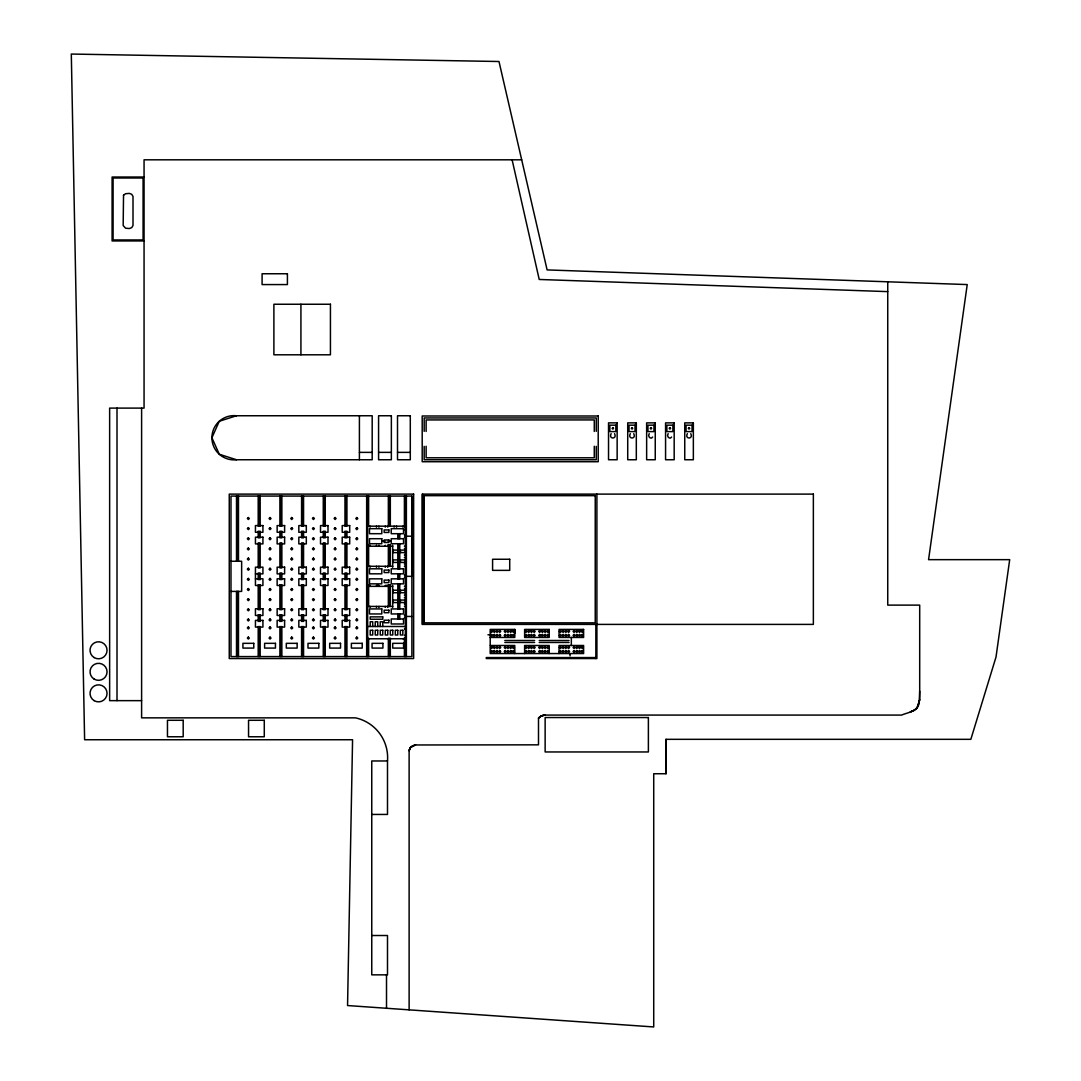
<?xml version="1.0" encoding="UTF-8"?>
<svg xmlns="http://www.w3.org/2000/svg" width="1081" height="1081" viewBox="0 0 1081 1081"><rect width="100%" height="100%" fill="white"/><g stroke="black" fill="none" stroke-linecap="round" stroke-linejoin="round"><path stroke-width="1.5" d="M411.888 496.071L411.888 656.586L230.983 656.586L230.983 496.071L411.888 496.071L411.888 576.335L405.186 576.335M514.786 633.425L514.786 629.412L490.206 629.412L490.206 645.168M666.018 773.739L666.018 739.323L970.846 739.323L996.006 657.045L1009.695 559.661L928.565 559.661L967.225 284.573L547.108 269.912L498.99 61.509L71.305 54.05L84.615 739.742L352.568 739.742L347.555 1005.546L653.721 1026.95L653.721 773.739L666.018 773.739L666.018 739.323M919.309 701.258L919.701 691.164M887.744 281.803L887.744 605.117L919.701 605.117L919.701 699.758L917.891 706.028M919.12 701.92C919.066 711.487 907.905 712.284 901.595 715.082L545.135 715.082L541.635 715.825L538.5 718.041L538.5 744.836L415.104 744.971A13.188 13.188 0 0 0 411.158 746.755L410.645 747.174A2.121 2.121 0 0 0 410.321 747.525L409.118 750.741L409.118 1009.843M919.701 699.758L917.107 707.69L914.121 710.366L910.216 711.947L914.702 710.041M652.667 437.048C651.073 439.994 647.154 436.4 649.235 433.657M671.598 437.048C670.004 439.994 666.085 436.4 668.166 433.657M917.769 706.339L916.242 708.825M236.496 415.753L219.281 421.252L211.903 437.751L219.281 454.25L236.496 459.749L372.188 459.749L372.188 415.753L236.496 415.753A22.133 22.133 0 0 0 211.903 437.751A22.133 22.133 0 0 0 236.496 459.749M545.135 715.082L541.54 715.865L538.5 718.041L540.014 716.744A8.851 8.851 0 0 1 545.135 715.054M521.691 159.812L144.057 159.812L144.057 408.105L109.64 408.105L109.64 700.65L141.611 700.65M144.057 177.027L112.1 177.027L112.1 240.941L144.057 240.941M359.405 452.371L372.188 452.371M378.58 452.371L391.363 452.371M397.511 452.371L410.294 452.371M367.648 526.177L405.389 526.177M404.402 527.15L405.389 527.15M404.402 529.609L405.389 529.609M404.402 534.973L405.389 534.973M405.186 536.203L411.888 536.203M404.402 537.433L405.389 537.433M381.796 541.216L384.944 541.216M388.093 541.216L391.227 541.216M367.648 546.229L392.687 546.229M404.402 546.229L405.389 546.229M404.402 548.689L405.389 548.689M397.686 550.094L392.971 550.094L392.971 552.607L397.686 552.607M404.402 555.039L405.389 555.039M404.402 557.499L405.389 557.499M397.686 559.931L392.971 559.931L392.971 562.431L397.686 562.431M230.983 561.255L241.644 561.255L241.644 591.402L230.983 591.402M404.402 563.836L405.389 563.836M367.648 566.295L392.687 566.295M404.402 566.295L405.389 566.295M255.44 573.876L262.926 573.876L262.926 567.174L255.44 567.174L255.44 585.483L262.926 585.483L262.926 578.794L255.44 578.794M404.402 575.106L405.389 575.106M404.402 577.565L405.389 577.565M367.648 585.375L370.107 585.375L370.107 586.361M367.648 586.361L392.687 586.361M404.402 586.361L405.389 586.361M404.402 588.821L405.389 588.821M397.686 590.226L392.971 590.226L392.971 592.726L397.686 592.726M404.402 595.158L405.389 595.158M404.402 597.617L405.389 597.617M397.686 600.05L392.971 600.05L392.971 602.563L397.686 602.563M404.402 603.968L405.389 603.968M367.648 606.427L392.687 606.427M404.402 606.427L405.389 606.427M404.402 615.224L405.389 615.224M405.186 616.454L411.888 616.454M404.402 617.683L405.389 617.683M367.648 626.494L405.389 626.494M404.402 628.953L405.389 628.953M487.95 634.777L489.923 634.777M404.402 635.29L405.389 635.29M490.206 637.452L514.786 637.452L514.786 629.412M404.402 637.749L405.389 637.749M402.929 638.736L405.389 638.736L367.648 638.79M504.8 640.493L534.622 640.493M539.216 640.493L569.038 640.493M504.8 642.465L534.622 642.465M539.216 642.465L569.038 642.465M595.847 657.572L486.274 657.572L486.274 658.545L596.901 658.545L596.901 494.112M371.756 814.439L387.498 814.439L387.498 760.97L371.756 760.97L371.756 974.846L387.498 974.846L387.498 935.511L371.756 935.511M887.744 291.627L539.216 279.466L512.11 159.812M690.773 433.657C693.745 439.413 684.354 439.413 687.34 433.657M633.736 433.657C636.709 439.413 627.331 439.413 630.304 433.657M614.562 433.657C617.535 439.413 608.157 439.413 611.13 433.657M596.253 431.333L596.253 417.955L424.171 417.955L424.171 431.333M596.253 446.372L596.253 459.749L424.171 459.749L424.171 446.372M595.847 624.399L595.847 658.545M594.28 431.454L594.28 419.928L426.13 419.928L426.13 431.454M594.28 446.264L594.28 457.79L426.13 457.79L426.13 446.264M571.336 637.452L571.336 645.492M570.065 653.91L570.065 655.87M559.039 653.546L559.039 645.492L583.618 645.492L583.618 653.546L490.206 653.546L490.206 645.492L514.786 645.492L514.786 653.546M549.202 653.546L549.202 645.492L524.623 645.492L524.623 653.546M424.198 495.666L424.198 622.845M422.536 494.112L422.536 624.399M406.375 496.071L406.375 656.586M405.389 496.071L405.389 656.586M404.402 496.071L404.402 526.177M404.402 638.195L404.402 656.586M402.929 526.177L402.929 527.15M399.767 533.69L399.767 538.716M399.767 543.729L399.767 568.809M399.767 573.822L399.767 578.835M399.767 583.848L399.767 608.927M399.767 613.954L399.767 618.967M398.781 533.69L398.781 538.716M398.781 543.729L398.781 568.809M398.781 573.822L398.781 578.835M398.781 583.848L398.781 608.927M398.781 613.954L398.781 618.967M397.808 533.69L397.808 538.716M397.808 543.729L397.808 568.809M397.808 573.822L397.808 578.835M397.808 583.848L397.808 608.927M397.808 613.954L397.808 618.967M396.565 526.177L396.565 527.15M394.106 526.177L394.106 527.15M392.687 545.256L392.687 567.282M392.687 585.375L392.687 607.414M390.322 496.071L390.322 526.177M390.322 544.567L390.322 566.295M390.322 584.686L390.322 606.427M390.322 638.195L390.322 656.586M389.336 496.071L389.336 526.177M389.336 544.567L389.336 566.295M389.336 584.686L389.336 606.427M389.336 638.195L389.336 656.586M388.349 496.071L388.349 526.177M388.349 544.567L388.349 566.295M388.349 584.686L388.349 606.427M388.349 638.195L388.349 656.586M387.741 526.177L387.741 527.15M387.741 545.256L387.741 546.229M387.741 566.295L387.741 567.282M387.741 586.361L387.741 585.375L385.282 585.375L385.282 586.361M387.741 606.427L387.741 607.414M386.512 974.846L386.512 1008.262M385.282 526.177L385.282 527.15M385.282 545.256L385.282 546.229M385.282 566.295L385.282 567.282M385.282 606.427L385.282 607.414M382.755 626.494L382.755 621.764L380.242 621.764L380.242 626.494M378.918 526.177L378.918 527.15M378.918 545.256L378.918 546.229M378.918 566.295L378.918 567.282M378.918 586.361L378.918 585.375L376.458 585.375L376.458 586.361M378.918 606.427L378.918 607.414M377.742 626.494L377.742 621.764L375.229 621.764L375.229 626.494M376.458 526.177L376.458 527.15M376.458 545.256L376.458 546.229M376.458 566.295L376.458 567.282M376.458 606.427L376.458 607.414M372.715 626.494L372.715 621.764L370.215 621.764L370.215 626.494M370.107 526.177L370.107 527.15M370.107 545.256L370.107 546.229M370.107 566.295L370.107 567.282M370.107 606.427L370.107 607.414M368.621 496.071L368.621 526.177M368.621 544.567L368.621 566.295M368.621 584.686L368.621 606.427M368.621 638.195L368.621 656.586M367.648 496.071L367.648 656.586M366.662 496.071L366.662 656.586M359.405 415.753L359.405 459.749M346.933 496.071L346.933 526.177M346.933 531.19L346.933 537.879M346.933 542.892L346.933 567.971M346.933 572.984L346.933 579.673M346.933 584.686L346.933 609.765M346.933 614.778L346.933 621.467M346.933 626.494L346.933 656.586M345.947 496.071L345.947 526.177M345.947 531.19L345.947 537.879M345.947 542.892L345.947 567.971M345.947 572.984L345.947 579.673M345.947 584.686L345.947 609.765M345.947 614.778L345.947 621.467M345.947 626.494L345.947 656.586M344.974 496.071L344.974 526.177M344.974 531.19L344.974 537.879M344.974 542.892L344.974 567.971M344.974 572.984L344.974 579.673M344.974 584.686L344.974 609.765M344.974 614.778L344.974 621.467M344.974 626.494L344.974 656.586M325.246 496.071L325.246 526.177M325.246 531.19L325.246 537.879M325.246 542.892L325.246 567.971M325.246 572.984L325.246 579.673M325.246 584.686L325.246 609.765M325.246 614.778L325.246 621.467M325.246 626.494L325.246 656.586M324.259 496.071L324.259 526.177M324.259 531.19L324.259 537.879M324.259 542.892L324.259 567.971M324.259 572.984L324.259 579.673M324.259 584.686L324.259 609.765M324.259 614.778L324.259 621.467M324.259 626.494L324.259 656.586M323.273 496.071L323.273 526.177M323.273 531.19L323.273 537.879M323.273 542.892L323.273 567.971M323.273 572.984L323.273 579.673M323.273 584.686L323.273 609.765M323.273 614.778L323.273 621.467M323.273 626.494L323.273 656.586M303.558 496.071L303.558 526.177M303.558 531.19L303.558 537.879M303.558 542.892L303.558 567.971M303.558 572.984L303.558 579.673M303.558 584.686L303.558 609.765M303.558 614.778L303.558 621.467M303.558 626.494L303.558 656.586M302.572 496.071L302.572 526.177M302.572 531.19L302.572 537.879M302.572 542.892L302.572 567.971M302.572 572.984L302.572 579.673M302.572 584.686L302.572 609.765M302.572 614.778L302.572 621.467M302.572 626.494L302.572 656.586M301.585 496.071L301.585 526.177M301.585 531.19L301.585 537.879M301.585 542.892L301.585 567.971M301.585 572.984L301.585 579.673M301.585 584.686L301.585 609.765M301.585 614.778L301.585 621.467M301.585 626.494L301.585 656.586M300.923 304.247L300.923 354.798M281.857 496.071L281.857 526.177M281.857 531.19L281.857 537.879M281.857 542.892L281.857 567.971M281.857 572.984L281.857 579.673M281.857 584.686L281.857 609.765M281.857 614.778L281.857 621.467M281.857 626.494L281.857 656.586M280.884 496.071L280.884 526.177M280.884 531.19L280.884 537.879M280.884 542.892L280.884 567.971M280.884 572.984L280.884 579.673M280.884 584.686L280.884 609.765M280.884 614.778L280.884 621.467M280.884 626.494L280.884 656.586M279.898 496.071L279.898 526.177M279.898 531.19L279.898 537.879M279.898 542.892L279.898 567.971M279.898 572.984L279.898 579.673M279.898 584.686L279.898 609.765M279.898 614.778L279.898 621.467M279.898 626.494L279.898 656.586M260.17 496.071L260.17 526.177M260.17 531.19L260.17 537.879M260.17 542.892L260.17 567.971M260.17 572.984L260.17 579.673M260.17 584.686L260.17 609.765M260.17 614.778L260.17 621.467M260.17 626.494L260.17 656.586M259.183 496.071L259.183 526.177M259.183 531.19L259.183 537.879M259.183 542.892L259.183 567.971M259.183 572.984L259.183 579.673M259.183 584.686L259.183 609.765M259.183 614.778L259.183 621.467M259.183 626.494L259.183 656.586M258.197 496.071L258.197 526.177M258.197 531.19L258.197 537.879M258.197 542.892L258.197 567.971M258.197 572.984L258.197 579.673M258.197 584.686L258.197 609.765M258.197 614.778L258.197 621.467M258.197 626.494L258.197 656.586M238.482 496.071L238.482 561.282M238.482 591.375L238.482 656.586M237.496 496.071L237.496 561.282M237.496 591.375L237.496 656.586M236.509 496.071L236.509 561.282M236.509 591.375L236.509 656.586M141.611 408.105L141.611 717.852L355.473 717.852A40.781 40.781 0 0 1 387.498 760.97M117.005 408.105L117.005 700.65M409.658 748.903L409.118 750.741L410.158 747.755L415.577 744.836L411.037 746.89L409.658 748.903M123.531 195.229L123.166 225.524L125.572 228.199L129.355 228.537L131.733 227.618L133.004 225.524L133.004 196.404L131.733 194.31L129.355 193.391L125.572 193.729L123.531 195.229M248.346 517.529L247.36 518.515L248.346 519.502L249.319 518.515L248.346 517.529M248.346 527.677L247.36 528.663L248.346 529.636L249.319 528.663L248.346 527.677M248.346 537.825L247.36 538.797L248.346 539.784L249.319 538.797L248.346 537.825M270.034 517.529L269.047 518.515L270.034 519.502L271.02 518.515L270.034 517.529M248.346 547.972L247.36 548.945L248.346 549.932L249.319 548.945L248.346 547.972M270.034 527.677L269.047 528.663L270.034 529.636L271.02 528.663L270.034 527.677M248.346 558.107L247.36 559.093L248.346 560.08L249.319 559.093L248.346 558.107M270.034 537.825L269.047 538.797L270.034 539.784L271.02 538.797L270.034 537.825M291.721 517.529L290.735 518.515L291.721 519.502L292.708 518.515L291.721 517.529M248.346 568.255L247.36 569.241L248.346 570.228L249.319 569.241L248.346 568.255M270.034 547.972L269.047 548.945L270.034 549.932L271.02 548.945L270.034 547.972M291.721 527.677L290.735 528.663L291.721 529.636L292.708 528.663L291.721 527.677M248.346 578.403L247.36 579.389L248.346 580.375L249.319 579.389L248.346 578.403M270.034 558.107L269.047 559.093L270.034 560.08L271.02 559.093L270.034 558.107M291.721 537.825L290.735 538.797L291.721 539.784L292.708 538.797L291.721 537.825M313.409 517.529L312.436 518.515L313.409 519.502L314.395 518.515L313.409 517.529M248.346 588.55L247.36 589.537L248.346 590.51L249.319 589.537L248.346 588.55M270.034 568.255L269.047 569.241L270.034 570.228L271.02 569.241L270.034 568.255M291.721 547.972L290.735 548.945L291.721 549.932L292.708 548.945L291.721 547.972M313.409 527.677L312.436 528.663L313.409 529.636L314.395 528.663L313.409 527.677M248.346 598.698L247.36 599.671L248.346 600.658L249.319 599.671L248.346 598.698M270.034 578.403L269.047 579.389L270.034 580.375L271.02 579.389L270.034 578.403M291.721 558.107L290.735 559.093L291.721 560.08L292.708 559.093L291.721 558.107M313.409 537.825L312.436 538.797L313.409 539.784L314.395 538.797L313.409 537.825M335.11 517.529L334.124 518.515L335.11 519.502L336.083 518.515L335.11 517.529M248.346 608.846L247.36 609.819L248.346 610.806L249.319 609.819L248.346 608.846M270.034 588.55L269.047 589.537L270.034 590.51L271.02 589.537L270.034 588.55M291.721 568.255L290.735 569.241L291.721 570.228L292.708 569.241L291.721 568.255M313.409 547.972L312.436 548.945L313.409 549.932L314.395 548.945L313.409 547.972M335.11 527.677L334.124 528.663L335.11 529.636L336.083 528.663L335.11 527.677M248.346 618.981L247.36 619.967L248.346 620.953L249.319 619.967L248.346 618.981M270.034 598.698L269.047 599.671L270.034 600.658L271.02 599.671L270.034 598.698M291.721 578.403L290.735 579.389L291.721 580.375L292.708 579.389L291.721 578.403M313.409 558.107L312.436 559.093L313.409 560.08L314.395 559.093L313.409 558.107M335.11 537.825L334.124 538.797L335.11 539.784L336.083 538.797L335.11 537.825M356.798 517.529L355.811 518.515L356.798 519.502L357.784 518.515L356.798 517.529M248.346 626.953L247.36 627.939L248.346 628.926L249.319 627.939L248.346 626.953M270.034 608.846L269.047 609.819L270.034 610.806L271.02 609.819L270.034 608.846M291.721 588.55L290.735 589.537L291.721 590.51L292.708 589.537L291.721 588.55M313.409 568.255L312.436 569.241L313.409 570.228L314.395 569.241L313.409 568.255M335.11 547.972L334.124 548.945L335.11 549.932L336.083 548.945L335.11 547.972M356.798 527.677L355.811 528.663L356.798 529.636L357.784 528.663L356.798 527.677M248.346 637.101L247.36 638.087L248.346 639.06L249.319 638.087L248.346 637.101M270.034 618.981L269.047 619.967L270.034 620.953L271.02 619.967L270.034 618.981M291.721 598.698L290.735 599.671L291.721 600.658L292.708 599.671L291.721 598.698M313.409 578.403L312.436 579.389L313.409 580.375L314.395 579.389L313.409 578.403M335.11 558.107L334.124 559.093L335.11 560.08L336.083 559.093L335.11 558.107M356.798 537.825L355.811 538.797L356.798 539.784L357.784 538.797L356.798 537.825M270.034 626.953L269.047 627.939L270.034 628.926L271.02 627.939L270.034 626.953M291.721 608.846L290.735 609.819L291.721 610.806L292.708 609.819L291.721 608.846M313.409 588.55L312.436 589.537L313.409 590.51L314.395 589.537L313.409 588.55M335.11 568.255L334.124 569.241L335.11 570.228L336.083 569.241L335.11 568.255M356.798 547.972L355.811 548.945L356.798 549.932L357.784 548.945L356.798 547.972M270.034 637.101L269.047 638.087L270.034 639.06L271.02 638.087L270.034 637.101M291.721 618.981L290.735 619.967L291.721 620.953L292.708 619.967L291.721 618.981M313.409 598.698L312.436 599.671L313.409 600.658L314.395 599.671L313.409 598.698M335.11 578.403L334.124 579.389L335.11 580.375L336.083 579.389L335.11 578.403M356.798 558.107L355.811 559.093L356.798 560.08L357.784 559.093L356.798 558.107M291.721 626.953L290.735 627.939L291.721 628.926L292.708 627.939L291.721 626.953M313.409 608.846L312.436 609.819L313.409 610.806L314.395 609.819L313.409 608.846M335.11 588.55L334.124 589.537L335.11 590.51L336.083 589.537L335.11 588.55M356.798 568.255L355.811 569.241L356.798 570.228L357.784 569.241L356.798 568.255M291.721 637.101L290.735 638.087L291.721 639.06L292.708 638.087L291.721 637.101M313.409 618.981L312.436 619.967L313.409 620.953L314.395 619.967L313.409 618.981M335.11 598.698L334.124 599.671L335.11 600.658L336.083 599.671L335.11 598.698M356.798 578.403L355.811 579.389L356.798 580.375L357.784 579.389L356.798 578.403M313.409 626.953L312.436 627.939L313.409 628.926L314.395 627.939L313.409 626.953M335.11 608.846L334.124 609.819L335.11 610.806L336.083 609.819L335.11 608.846M356.798 588.55L355.811 589.537L356.798 590.51L357.784 589.537L356.798 588.55M313.409 637.101L312.436 638.087L313.409 639.06L314.395 638.087L313.409 637.101M335.11 618.981L334.124 619.967L335.11 620.953L336.083 619.967L335.11 618.981M356.798 598.698L355.811 599.671L356.798 600.658L357.784 599.671L356.798 598.698M335.11 626.953L334.124 627.939L335.11 628.926L336.083 627.939L335.11 626.953M356.798 608.846L355.811 609.819L356.798 610.806L357.784 609.819L356.798 608.846M335.11 637.101L334.124 638.087L335.11 639.06L336.083 638.087L335.11 637.101M356.798 618.981L355.811 619.967L356.798 620.953L357.784 619.967L356.798 618.981M356.798 626.953L355.811 627.939L356.798 628.926L357.784 627.939L356.798 626.953M356.798 637.101L355.811 638.087L356.798 639.06L357.784 638.087L356.798 637.101M612.846 427.671L612.13 428.387L612.846 429.103L613.562 428.387L612.846 427.671M632.02 427.671L631.304 428.387L632.02 429.103L632.736 428.387L632.02 427.671M650.951 427.671L650.235 428.387L650.951 429.103L651.667 428.387L650.951 427.671M669.882 427.671L669.153 428.387L669.882 429.103L670.598 428.387L669.882 427.671M689.056 427.671L688.327 428.387L689.056 429.103L689.773 428.387L689.056 427.671M491.571 630.439L490.585 631.412L491.571 632.399L492.558 631.412L491.571 630.439M494.301 630.439L493.314 631.412L494.301 632.399L495.287 631.412L494.301 630.439M491.571 634.452L490.585 635.439L491.571 636.425L492.558 635.439L491.571 634.452M497.03 630.439L496.057 631.412L497.03 632.399L498.017 631.412L497.03 630.439M494.301 634.452L493.314 635.439L494.301 636.425L495.287 635.439L494.301 634.452M499.773 630.439L498.787 631.412L499.773 632.399L500.746 631.412L499.773 630.439M497.03 634.452L496.057 635.439L497.03 636.425L498.017 635.439L497.03 634.452M499.773 634.452L498.787 635.439L499.773 636.425L500.746 635.439L499.773 634.452M505.232 630.439L504.246 631.412L505.232 632.399L506.219 631.412L505.232 630.439M491.571 646.533L490.585 647.505L491.571 648.492L492.558 647.505L491.571 646.533M507.962 630.439L506.975 631.412L507.962 632.399L508.948 631.412L507.962 630.439M505.232 634.452L504.246 635.439L505.232 636.425L506.219 635.439L505.232 634.452M494.301 646.533L493.314 647.505L494.301 648.492L495.287 647.505L494.301 646.533M510.691 630.439L509.705 631.412L510.691 632.399L511.678 631.412L510.691 630.439M491.571 650.546L490.585 651.532L491.571 652.519L492.558 651.532L491.571 650.546M507.962 634.452L506.975 635.439L507.962 636.425L508.948 635.439L507.962 634.452M497.03 646.533L496.057 647.505L497.03 648.492L498.017 647.505L497.03 646.533M513.421 630.439L512.448 631.412L513.421 632.399L514.407 631.412L513.421 630.439M494.301 650.546L493.314 651.532L494.301 652.519L495.287 651.532L494.301 650.546M510.691 634.452L509.705 635.439L510.691 636.425L511.678 635.439L510.691 634.452M499.773 646.533L498.787 647.505L499.773 648.492L500.746 647.505L499.773 646.533M497.03 650.546L496.057 651.532L497.03 652.519L498.017 651.532L497.03 650.546M513.421 634.452L512.448 635.439L513.421 636.425L514.407 635.439L513.421 634.452M499.773 650.546L498.787 651.532L499.773 652.519L500.746 651.532L499.773 650.546M505.232 646.533L504.246 647.505L505.232 648.492L506.219 647.505L505.232 646.533M507.962 646.533L506.975 647.505L507.962 648.492L508.948 647.505L507.962 646.533M505.232 650.546L504.246 651.532L505.232 652.519L506.219 651.532L505.232 650.546M525.988 630.439L525.001 631.412L525.988 632.399L526.974 631.412L525.988 630.439M510.691 646.533L509.705 647.505L510.691 648.492L511.678 647.505L510.691 646.533M507.962 650.546L506.975 651.532L507.962 652.519L508.948 651.532L507.962 650.546M528.717 630.439L527.744 631.412L528.717 632.399L529.704 631.412L528.717 630.439M513.421 646.533L512.448 647.505L513.421 648.492L514.407 647.505L513.421 646.533M525.988 634.452L525.001 635.439L525.988 636.425L526.974 635.439L525.988 634.452M510.691 650.546L509.705 651.532L510.691 652.519L511.678 651.532L510.691 650.546M531.447 630.439L530.474 631.412L531.447 632.399L532.433 631.412L531.447 630.439M528.717 634.452L527.744 635.439L528.717 636.425L529.704 635.439L528.717 634.452M513.421 650.546L512.448 651.532L513.421 652.519L514.407 651.532L513.421 650.546M534.19 630.439L533.203 631.412L534.19 632.399L535.163 631.412L534.19 630.439M531.447 634.452L530.474 635.439L531.447 636.425L532.433 635.439L531.447 634.452M534.19 634.452L533.203 635.439L534.19 636.425L535.163 635.439L534.19 634.452M539.649 630.439L538.662 631.412L539.649 632.399L540.635 631.412L539.649 630.439M525.988 646.533L525.001 647.505L525.988 648.492L526.974 647.505L525.988 646.533M542.378 630.439L541.392 631.412L542.378 632.399L543.365 631.412L542.378 630.439M539.649 634.452L538.662 635.439L539.649 636.425L540.635 635.439L539.649 634.452M528.717 646.533L527.744 647.505L528.717 648.492L529.704 647.505L528.717 646.533M545.108 630.439L544.121 631.412L545.108 632.399L546.094 631.412L545.108 630.439M525.988 650.546L525.001 651.532L525.988 652.519L526.974 651.532L525.988 650.546M542.378 634.452L541.392 635.439L542.378 636.425L543.365 635.439L542.378 634.452M531.447 646.533L530.474 647.505L531.447 648.492L532.433 647.505L531.447 646.533M547.837 630.439L546.864 631.412L547.837 632.399L548.824 631.412L547.837 630.439M528.717 650.546L527.744 651.532L528.717 652.519L529.704 651.532L528.717 650.546M545.108 634.452L544.121 635.439L545.108 636.425L546.094 635.439L545.108 634.452M534.19 646.533L533.203 647.505L534.19 648.492L535.163 647.505L534.19 646.533M531.447 650.546L530.474 651.532L531.447 652.519L532.433 651.532L531.447 650.546M547.837 634.452L546.864 635.439L547.837 636.425L548.824 635.439L547.837 634.452M534.19 650.546L533.203 651.532L534.19 652.519L535.163 651.532L534.19 650.546M539.649 646.533L538.662 647.505L539.649 648.492L540.635 647.505L539.649 646.533M542.378 646.533L541.392 647.505L542.378 648.492L543.365 647.505L542.378 646.533M539.649 650.546L538.662 651.532L539.649 652.519L540.635 651.532L539.649 650.546M560.404 630.439L559.418 631.412L560.404 632.399L561.39 631.412L560.404 630.439M545.108 646.533L544.121 647.505L545.108 648.492L546.094 647.505L545.108 646.533M542.378 650.546L541.392 651.532L542.378 652.519L543.365 651.532L542.378 650.546M563.133 630.439L562.161 631.412L563.133 632.399L564.12 631.412L563.133 630.439M547.837 646.533L546.864 647.505L547.837 648.492L548.824 647.505L547.837 646.533M560.404 634.452L559.418 635.439L560.404 636.425L561.39 635.439L560.404 634.452M545.108 650.546L544.121 651.532L545.108 652.519L546.094 651.532L545.108 650.546M565.863 630.439L564.89 631.412L565.863 632.399L566.849 631.412L565.863 630.439M563.133 634.452L562.161 635.439L563.133 636.425L564.12 635.439L563.133 634.452M547.837 650.546L546.864 651.532L547.837 652.519L548.824 651.532L547.837 650.546M568.606 630.439L567.62 631.412L568.606 632.399L569.579 631.412L568.606 630.439M565.863 634.452L564.89 635.439L565.863 636.425L566.849 635.439L565.863 634.452M568.606 634.452L567.62 635.439L568.606 636.425L569.579 635.439L568.606 634.452M574.065 630.439L573.079 631.412L574.065 632.399L575.051 631.412L574.065 630.439M560.404 646.533L559.418 647.505L560.404 648.492L561.39 647.505L560.404 646.533M576.795 630.439L575.808 631.412L576.795 632.399L577.781 631.412L576.795 630.439M574.065 634.452L573.079 635.439L574.065 636.425L575.051 635.439L574.065 634.452M563.133 646.533L562.161 647.505L563.133 648.492L564.12 647.505L563.133 646.533M579.524 630.439L578.538 631.412L579.524 632.399L580.511 631.412L579.524 630.439M560.404 650.546L559.418 651.532L560.404 652.519L561.39 651.532L560.404 650.546M576.795 634.452L575.808 635.439L576.795 636.425L577.781 635.439L576.795 634.452M565.863 646.533L564.89 647.505L565.863 648.492L566.849 647.505L565.863 646.533M582.254 630.439L581.281 631.412L582.254 632.399L583.24 631.412L582.254 630.439M563.133 650.546L562.161 651.532L563.133 652.519L564.12 651.532L563.133 650.546M579.524 634.452L578.538 635.439L579.524 636.425L580.511 635.439L579.524 634.452M568.606 646.533L567.62 647.505L568.606 648.492L569.579 647.505L568.606 646.533M565.863 650.546L564.89 651.532L565.863 652.519L566.849 651.532L565.863 650.546M582.254 634.452L581.281 635.439L582.254 636.425L583.24 635.439L582.254 634.452M568.606 650.546L567.62 651.532L568.606 652.519L569.579 651.532L568.606 650.546M574.065 646.533L573.079 647.505L574.065 648.492L575.051 647.505L574.065 646.533M576.795 646.533L575.808 647.505L576.795 648.492L577.781 647.505L576.795 646.533M574.065 650.546L573.079 651.532L574.065 652.519L575.051 651.532L574.065 650.546M579.524 646.533L578.538 647.505L579.524 648.492L580.511 647.505L579.524 646.533M576.795 650.546L575.808 651.532L576.795 652.519L577.781 651.532L576.795 650.546M582.254 646.533L581.281 647.505L582.254 648.492L583.24 647.505L582.254 646.533M579.524 650.546L578.538 651.532L579.524 652.519L580.511 651.532L579.524 650.546M582.254 650.546L581.281 651.532L582.254 652.519L583.24 651.532L582.254 650.546M143.084 178L113.086 178L113.086 239.955L143.084 239.955L143.084 178M287.411 273.75L262.088 273.75L262.088 284.573L287.411 284.573L287.411 273.75M330.435 304.247L273.885 304.247L273.885 354.798L330.435 354.798L330.435 304.247M391.363 415.753L378.58 415.753L378.58 459.749L391.363 459.749L391.363 415.753M410.294 415.753L397.511 415.753L397.511 459.749L410.294 459.749L410.294 415.753M598.212 415.996L422.198 415.996L422.198 461.722L598.212 461.722L598.212 415.996M617.143 422.874L608.535 422.874L608.535 459.749L617.143 459.749L617.143 422.874M636.317 422.874L627.723 422.874L627.723 459.749L636.317 459.749L636.317 422.874M655.248 422.874L646.641 422.874L646.641 459.749L655.248 459.749L655.248 422.874M674.179 422.874L665.572 422.874L665.572 459.749L674.179 459.749L674.179 422.874M693.353 422.874L684.746 422.874L684.746 459.749L693.353 459.749L693.353 422.874M615.846 425.171L609.846 425.171L609.846 431.603L615.846 431.603L615.846 425.171M635.02 425.171L629.02 425.171L629.02 431.603L635.02 431.603L635.02 425.171M653.951 425.171L647.951 425.171L647.951 431.603L653.951 431.603L653.951 425.171M672.882 425.171L666.869 425.171L666.869 431.603L672.882 431.603L672.882 425.171M692.056 425.171L686.057 425.171L686.057 431.603L692.056 431.603L692.056 425.171M413.631 494.112L229.253 494.112L229.253 658.545L413.631 658.545L413.631 494.112M813.358 494.112L422.239 494.112L422.239 624.399L813.358 624.399L813.358 494.112M595.239 495.666L423.887 495.666L423.887 622.845L595.239 622.845L595.239 495.666M262.926 525.582L255.44 525.582L255.44 532.271L262.926 532.271L262.926 525.582M284.614 525.582L277.141 525.582L277.141 532.271L284.614 532.271L284.614 525.582M306.315 525.582L298.829 525.582L298.829 532.271L306.315 532.271L306.315 525.582M328.002 525.582L320.517 525.582L320.517 532.271L328.002 532.271L328.002 525.582M349.69 525.582L342.204 525.582L342.204 532.271L349.69 532.271L349.69 525.582M381.796 528.677L369.499 528.677L369.499 533.69L381.796 533.69L381.796 528.677M403.524 528.677L391.227 528.677L391.227 533.69L403.524 533.69L403.524 528.677M388.876 529.933L384.16 529.933L384.16 532.447L388.876 532.447L388.876 529.933M262.926 537.189L255.44 537.189L255.44 543.892L262.926 543.892L262.926 537.189M284.614 537.189L277.141 537.189L277.141 543.892L284.614 543.892L284.614 537.189M306.315 537.189L298.829 537.189L298.829 543.892L306.315 543.892L306.315 537.189M328.002 537.189L320.517 537.189L320.517 543.892L328.002 543.892L328.002 537.189M349.69 537.189L342.204 537.189L342.204 543.892L349.69 543.892L349.69 537.189M381.796 538.716L369.499 538.716L369.499 543.729L381.796 543.729L381.796 538.716M403.524 538.716L391.227 538.716L391.227 543.729L403.524 543.729L403.524 538.716M388.876 539.96L384.16 539.96L384.16 542.473L388.876 542.473L388.876 539.96M405.267 550.094L400.538 550.094L400.538 552.607L405.267 552.607L405.267 550.094M509.719 559.255L492.585 559.255L492.585 570.363L509.719 570.363L509.719 559.255M405.267 559.931L400.538 559.931L400.538 562.431L405.267 562.431L405.267 559.931M284.614 567.174L277.141 567.174L277.141 573.876L284.614 573.876L284.614 567.174M306.315 567.174L298.829 567.174L298.829 573.876L306.315 573.876L306.315 567.174M328.002 567.174L320.517 567.174L320.517 573.876L328.002 573.876L328.002 567.174M349.69 567.174L342.204 567.174L342.204 573.876L349.69 573.876L349.69 567.174M381.796 568.809L369.499 568.809L369.499 573.822L381.796 573.822L381.796 568.809M403.524 568.809L391.227 568.809L391.227 573.822L403.524 573.822L403.524 568.809M388.876 570.065L384.16 570.065L384.16 572.565L388.876 572.565L388.876 570.065M284.614 578.794L277.141 578.794L277.141 585.483L284.614 585.483L284.614 578.794M306.315 578.794L298.829 578.794L298.829 585.483L306.315 585.483L306.315 578.794M328.002 578.794L320.517 578.794L320.517 585.483L328.002 585.483L328.002 578.794M349.69 578.794L342.204 578.794L342.204 585.483L349.69 585.483L349.69 578.794M381.796 578.835L369.499 578.835L369.499 583.848L381.796 583.848L381.796 578.835M403.524 578.835L391.227 578.835L391.227 583.848L403.524 583.848L403.524 578.835M388.876 580.092L384.16 580.092L384.16 582.605L388.876 582.605L388.876 580.092M405.267 590.226L400.538 590.226L400.538 592.726L405.267 592.726L405.267 590.226M405.267 600.05L400.538 600.05L400.538 602.563L405.267 602.563L405.267 600.05M262.926 608.765L255.44 608.765L255.44 615.467L262.926 615.467L262.926 608.765M284.614 608.765L277.141 608.765L277.141 615.467L284.614 615.467L284.614 608.765M306.315 608.765L298.829 608.765L298.829 615.467L306.315 615.467L306.315 608.765M328.002 608.765L320.517 608.765L320.517 615.467L328.002 615.467L328.002 608.765M349.69 608.765L342.204 608.765L342.204 615.467L349.69 615.467L349.69 608.765M381.796 608.927L369.499 608.927L369.499 613.954L381.796 613.954L381.796 608.927M403.524 608.927L391.227 608.927L391.227 613.954L403.524 613.954L403.524 608.927M388.876 610.184L384.16 610.184L384.16 612.697L388.876 612.697L388.876 610.184M382.755 616.873L370.215 616.873L370.215 619.237L382.755 619.237L382.755 616.873M403.524 618.967L391.227 618.967L391.227 623.98L403.524 623.98L403.524 618.967M388.876 620.224L384.16 620.224L384.16 622.724L388.876 622.724L388.876 620.224M262.926 620.386L255.44 620.386L255.44 627.088L262.926 627.088L262.926 620.386M284.614 620.386L277.141 620.386L277.141 627.088L284.614 627.088L284.614 620.386M306.315 620.386L298.829 620.386L298.829 627.088L306.315 627.088L306.315 620.386M328.002 620.386L320.517 620.386L320.517 627.088L328.002 627.088L328.002 620.386M349.69 620.386L342.204 620.386L342.204 627.088L349.69 627.088L349.69 620.386M549.202 629.412L524.623 629.412L524.623 637.452L549.202 637.452L549.202 629.412M583.618 629.412L559.039 629.412L559.039 637.452L583.618 637.452L583.618 629.412M372.715 630.277L370.215 630.277L370.215 634.993L372.715 634.993L372.715 630.277M377.742 630.277L375.229 630.277L375.229 634.993L377.742 634.993L377.742 630.277M382.755 630.277L380.242 630.277L380.242 634.993L382.755 634.993L382.755 630.277M387.768 630.277L385.255 630.277L385.255 634.993L387.768 634.993L387.768 630.277M392.781 630.277L390.282 630.277L390.282 634.993L392.781 634.993L392.781 630.277M397.794 630.277L395.295 630.277L395.295 634.993L397.794 634.993L397.794 630.277M402.821 630.277L400.308 630.277L400.308 634.993L402.821 634.993L402.821 630.277M253.765 643.33L242.914 643.33L242.914 648.087L253.765 648.087L253.765 643.33M275.452 643.33L264.615 643.33L264.615 648.087L275.452 648.087L275.452 643.33M297.14 643.33L286.303 643.33L286.303 648.087L297.14 648.087L297.14 643.33M318.841 643.33L307.99 643.33L307.99 648.087L318.841 648.087L318.841 643.33M340.529 643.33L329.678 643.33L329.678 648.087L340.529 648.087L340.529 643.33M362.216 643.33L351.379 643.33L351.379 648.087L362.216 648.087L362.216 643.33M382.931 643.33L372.08 643.33L372.08 648.087L382.931 648.087L382.931 643.33M403.578 643.33L392.727 643.33L392.727 648.087L403.578 648.087L403.578 643.33M648.384 717.541L545.135 717.541L545.135 751.957L648.384 751.957L648.384 717.541M183.189 720.284L167.46 720.284L167.46 736.769L183.189 736.769L183.189 720.284M264.277 720.284L248.549 720.284L248.549 736.769L264.277 736.769L264.277 720.284M94.155 700.65A8.513 8.513 0 0 0 107.046 693.502A8.513 8.513 0 0 0 94.412 685.908A8.513 8.513 0 0 0 94.155 700.65M94.155 679.111A8.513 8.513 0 0 0 107.046 671.977A8.513 8.513 0 0 0 94.412 664.383A8.513 8.513 0 0 0 94.155 679.111M94.155 657.586A8.513 8.513 0 0 0 107.046 650.451A8.513 8.513 0 0 0 94.412 642.844A8.513 8.513 0 0 0 94.155 657.586"/></g></svg>
